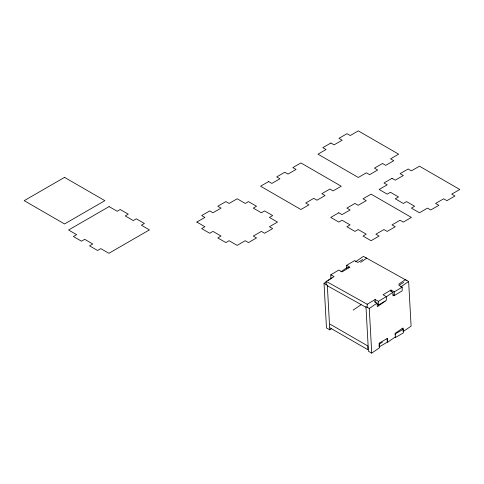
<?xml version="1.0" encoding="UTF-8"?>
<svg xmlns="http://www.w3.org/2000/svg" width="484" height="484" viewBox="0 0 484 484"><rect width="100%" height="100%" fill="white"/><g stroke="black" fill="none" stroke-linecap="round" stroke-linejoin="round"><path stroke-width="0.73" d="M331.588 328.588L329.779 329.828L326.482 327.977L324.026 283.34L326.446 281.676M328.261 280.436L331.897 277.943M340.984 271.724L347.645 267.156L348.964 267.9M355.522 261.765L363.393 256.375L366.69 258.22L360.634 262.37M353.163 310.105L361.04 304.708M398.677 284.223L405.344 279.661L408.635 281.507L411.097 326.149L403.184 331.564L402.984 327.995L395.113 333.391L395.192 334.819M382.39 342.097L379.365 344.172L379.559 347.748L371.724 353.108L369.268 308.471L377.139 303.081L374.501 301.599M386.226 296.855L392.887 292.294L390.909 291.187M400.764 286.903L408.635 281.507M385.21 301.26L377.339 306.65L377.139 303.081M394.297 295.034L393.087 295.863L392.887 292.294M395.307 336.961L387.436 342.351L387.236 338.782M330.814 278.536L330.814 274.809L338.739 270.072L342.019 271.899L349.944 267.162L346.659 265.335L346.659 268.311M346.659 265.335L354.584 260.598L357.87 262.425L362.746 259.509M326.168 285.1L326.168 281.373L334.093 276.636L330.814 274.809M367.199 307.231L367.199 304.254L375.124 299.517L378.409 301.344L386.335 296.607L383.05 294.774L390.975 290.037L394.26 291.87L402.18 287.133L398.901 285.3L403.777 282.384M377.096 304.339L378.409 305.071L386.335 300.334L386.335 296.607M392.947 294.865L394.26 295.597L402.18 290.86L402.18 287.133M196.825 222.089L204.895 217.431L201.665 215.568L209.735 210.909L212.96 212.772L221.025 208.114L217.8 206.251L225.865 201.598L229.095 203.462L237.19 198.785L245.255 203.443L248.455 201.598L256.52 206.251L253.295 208.114L261.36 212.772L264.585 210.909L272.655 215.568L269.425 217.431L277.495 222.089L269.425 226.742L272.655 228.605L264.585 233.264L261.36 231.4L253.295 236.059L256.52 237.922L248.455 242.581L245.225 240.717L237.16 245.376L229.095 240.717L225.865 242.581L217.8 237.922L221.025 236.059L212.96 231.4L209.735 233.264L201.665 228.605L204.92 226.73L196.855 222.071M403.335 329.205L395.265 333.863L395.265 337.59L403.335 332.931L403.335 329.205L402.041 328.461M365.795 257.688L406.826 280.563M326.168 281.373L367.199 304.254M327.474 285.826L365.898 307.255M369.268 308.471L365.971 306.626L368.427 351.263L371.724 353.108M324.026 283.34L327.317 285.185L329.779 329.828M330.106 324.189L367.84 345.969L367.84 349.696L330.106 327.91M394.26 291.87L394.26 295.597M390.975 290.037L390.975 291.531M378.409 301.344L378.409 305.071M375.124 299.517L375.124 302.494M64.535 177.38L24.2 200.666L64.535 223.953L104.865 200.666L64.535 177.38M109.1 206.601L68.565 230.003L76.635 234.661L73.405 236.525L81.475 241.183L84.7 239.32L92.765 243.978L89.54 245.842L97.605 250.494L100.835 248.631L108.9 253.289L149.435 229.888L141.37 225.229L144.395 223.487L136.325 218.828L133.3 220.571L125.235 215.918L128.26 214.17L120.195 209.512L117.17 211.26L109.1 206.601M330.881 142.998L322.81 147.656L326.041 149.52L317.97 154.172L358.305 177.459L366.37 172.806L369.601 174.67L377.665 170.011L374.441 168.148L382.505 163.489L385.73 165.353L393.801 160.694L390.57 158.831L398.641 154.172L358.305 130.892L350.241 135.544L347.01 133.681L338.945 138.339L342.17 140.203L334.105 144.861L330.881 142.998M268.638 181.561L260.567 186.219L300.903 209.505L308.931 204.871L305.7 203.008L313.771 198.349L316.996 200.213L325.06 195.554L321.836 193.691L329.9 189.032L333.131 190.896L341.238 186.219L300.903 162.933L292.838 167.591L296.063 169.448L287.998 174.107L284.767 172.243L276.703 176.902L279.927 178.765L271.863 183.424L268.638 181.561M392.04 178.312L383.975 182.964L387.2 184.827L379.135 189.486L387.2 194.144L390.425 192.281L398.495 196.94L395.265 198.803L403.335 203.462L406.56 201.598L414.625 206.251L411.4 208.114L419.465 212.772L427.535 208.114L430.76 209.977L438.825 205.319L435.6 203.462L443.665 198.803L446.895 200.666L454.96 196.008L451.735 194.144L459.8 189.486L419.465 166.2L411.4 170.858L408.175 168.995L400.105 173.653L403.335 175.517L395.265 180.175L392.04 178.312M338.818 212.766L330.747 217.419L338.818 222.077L342.025 220.226L350.095 224.885L346.883 226.736L354.947 231.394L358.16 229.537L366.225 234.196L363.018 236.053L371.083 240.705L379.111 236.071L375.88 234.208L383.951 229.555L387.176 231.419L395.24 226.76L392.016 224.897L400.08 220.238L403.311 222.102L411.418 217.419L371.083 194.132L363.018 198.791L366.243 200.654L358.178 205.313L354.947 203.449L346.883 208.108L350.107 209.971L342.043 214.624L338.818 212.766M387.2 338.516L379.135 343.174L379.135 346.901L387.2 342.242L387.2 338.516"/></g></svg>
